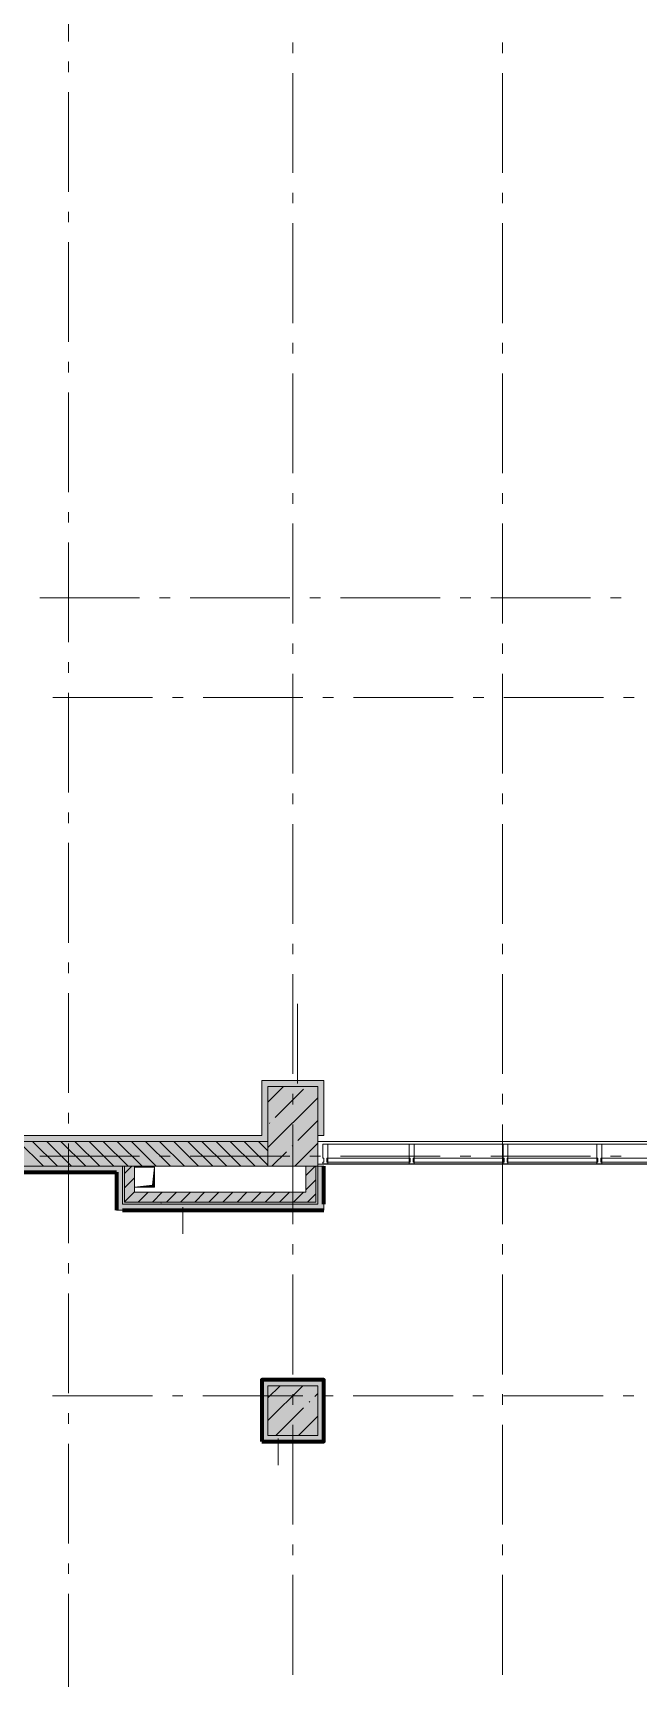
# Model space of a CAD drawing. Header units: millimetres. Extents: x -537608 to 253996, y -217170 to 186033.
# Drawn here: x -299567 to -293503, y 10368 to 26862 of the extents above; entities that cross this region are included whole.
import ezdxf

# ---------------------------------------------------------------- set-up
doc = ezdxf.new("R2010")
doc.units = ezdxf.units.MM
doc.layers.add('16) Лак 1.6м', color=160, linetype='Continuous', lineweight=90)
doc.layers.add('PDF _Геометрия', color=7, linetype='Continuous')
doc.layers.add('PDF _Сплошная заливка', color=7, linetype='Continuous', true_color=0xffffff)

msp = doc.modelspace()

# ---------------------------------------------------------------- hatches: boundary and pattern name
at = {"layer": 'PDF _Сплошная заливка', "true_color": 0xff7d7d, "transparency": 33554559}
for points in [[(-297271.3573, 15809.0001), (-297211.3588, 15809.0001), (-297211.3588, 16359.0003), (-297271.3573, 16359.0003), (-297271.3573, 15917.7888)], [(-296711.3566, 15809.0001), (-296651.3581, 15809.0001), (-296651.3581, 16359.0003), (-296711.3566, 16359.0003), (-296711.3566, 15917.7888)], [(-297211.3588, 15748.9994), (-297211.3588, 15809.0001), (-302661.3562, 15809.0001), (-302661.3562, 15748.9994), (-297956.914, 15748.9994)]]:
    msp.add_hatch(color=11, dxfattribs=at).paths.add_polyline_path(points)
at = {"layer": 'PDF _Сплошная заливка', "transparency": 33554559}
for points in [[(-297118.9367, 15499.0005), (-296711.3566, 15499.0005), (-296711.3566, 16298.9996), (-297211.3588, 16298.9996), (-297211.3588, 15499.0005)], [(-296831.358, 15139.3473), (-296831.358, 15239.3477), (-298649.6227, 15239.3477), (-298649.6227, 15139.3473), (-297118.9367, 15139.3473)], [(-296731.3575, 15119.3463), (-296731.3575, 15139.3473), (-298669.6237, 15139.3473), (-298669.6237, 15119.3463), (-296831.358, 15119.3463)], [(-297211.3588, 12798.9997), (-296711.3566, 12798.9997), (-296711.3566, 13298.9997), (-297211.3588, 13298.9997), (-297211.3588, 13069.8542)]]:
    msp.add_hatch(color=256, dxfattribs=at).paths.add_polyline_path(points)
h = msp.add_hatch(color=256, dxfattribs=at)
h.paths.add_polyline_path([(-297211.3588, 15499.0005), (-297211.3588, 15748.9994), (-302661.3562, 15748.9994), (-302661.3562, 15499.0005), (-297956.914, 15499.0005)], flags=0)
h.paths.add_polyline_path([(-303161.3583, 15499.0005), (-303161.3583, 15748.9994), (-308661.3603, 15748.9994), (-308661.3603, 15499.0005), (-304660.7404, 15499.0005)], flags=0)
h.paths.add_polyline_path([(-309688.6081, 15499.0005), (-309161.3582, 15499.0005), (-309161.3582, 15748.9994), (-314911.3612, 15748.9994), (-314911.3612, 15499.0005), (-310003.4346, 15499.0005)], flags=0)
at = {"layer": 'PDF _Сплошная заливка', "true_color": 0x6a8dc8, "transparency": 33554559}
for points in [[(-298669.6237, 15438.9998), (-298669.6237, 15499.0005), (-301535.2965, 15499.0005), (-301535.2965, 15438.9998), (-298729.6223, 15438.9998)], [(-296651.3581, 15059.3478), (-296651.3581, 15119.3463), (-298669.6237, 15119.3463), (-298669.6237, 15059.3478), (-297118.9367, 15059.3478)], [(-296711.3566, 12798.9997), (-296651.3581, 12798.9997), (-296651.3581, 13358.9982), (-296711.3566, 13358.9982), (-296711.3566, 13069.8542)], [(-296711.3566, 12738.999), (-296651.3581, 12738.999), (-296651.3581, 12798.9997), (-297211.3588, 12798.9997), (-297211.3588, 12738.999)]]:
    msp.add_hatch(color=153, dxfattribs=at).paths.add_polyline_path(points)

# ---------------------------------------------------------------- linework, layer by layer
at = {"layer": '16) Лак 1.6м'}
for p, q in [((-301475.2979, 15438.9998), (-298729.6223, 15438.9998)), ((-298729.6223, 15438.9998), (-298729.6223, 15059.3478)), ((-296651.3581, 15119.3463), (-296651.3581, 15499.0005)), ((-298669.6237, 15059.3478), (-296651.3581, 15059.3478))]:
    msp.add_line(p, q, dxfattribs=at)
msp.add_lwpolyline([(-297271.3573, 12738.999), (-296651.3581, 12738.999), (-296651.3581, 13358.9982), (-297271.3573, 13358.9982)], close=True, dxfattribs=at)
at = {"layer": 'PDF _Геометрия', "color": 253, "lineweight": 9, "true_color": 0xaaaaaa}
for p, q in [((-299211.3587, 27775.6849), (-299211.3587, 26775.6849)), ((-296961.3577, 26765.5919), (-296961.3577, 26659.7612)), ((-294861.3574, 26765.5919), (-294861.3574, 26659.7612)), ((-299211.3587, 26575.684), (-299211.3587, 26469.8491)), ((-296961.3577, 26459.7604), (-296961.3577, 25459.7604)), ((-294861.3574, 26459.7604), (-294861.3574, 25459.7604)), ((-299211.3587, 26269.8525), (-299211.3587, 25269.8483)), ((-296961.3577, 25259.7595), (-296961.3577, 25153.9246)), ((-294861.3574, 25259.7595), (-294861.3574, 25153.9246)), ((-299211.3587, 25069.8518), (-299211.3587, 24964.0168)), ((-296961.3577, 24953.9237), (-296961.3577, 23953.9238)), ((-294861.3574, 24953.9237), (-294861.3574, 23953.9238)), ((-299211.3587, 24764.016), (-299211.3587, 23764.016)), ((-296961.3577, 23753.9273), (-296961.3577, 23648.0923)), ((-294861.3574, 23753.9273), (-294861.3574, 23648.0923)), ((-299211.3587, 23564.0151), (-299211.3587, 23458.1845)), ((-296961.3577, 23448.0915), (-296961.3577, 22448.0915)), ((-294861.3574, 23448.0915), (-294861.3574, 22448.0915)), ((-299211.3587, 23258.1836), (-299211.3587, 22258.1836)), ((-296961.3577, 22248.0928), (-296961.3577, 22142.2578)), ((-294861.3574, 22248.0928), (-294861.3574, 22142.2578)), ((-299211.3587, 22058.1829), (-299211.3587, 21952.35)), ((-296961.3577, 21942.2591), (-296961.3577, 20942.2591)), ((-294861.3574, 21942.2591), (-294861.3574, 20942.2591)), ((-299211.3587, 21752.3492), (-299211.3587, 20752.3492)), ((-299497.2925, 21199.3477), (-298497.2926, 21199.3477)), ((-298297.2918, 21199.3477), (-298191.4568, 21199.3477)), ((-297991.4603, 21199.3477), (-296991.4603, 21199.3477)), ((-296791.4594, 21199.3477), (-296685.6245, 21199.3477)), ((-296485.6236, 21199.3477), (-295485.6237, 21199.3477)), ((-295285.6229, 21199.3477), (-295179.7922, 21199.3477)), ((-294979.7914, 21199.3477), (-293979.7914, 21199.3477)), ((-293779.7905, 21199.3477), (-293673.9556, 21199.3477)), ((-296961.3577, 20742.2583), (-296961.3577, 20636.4256)), ((-294861.3574, 20742.2583), (-294861.3574, 20636.4256)), ((-299211.3587, 20552.3483), (-299211.3587, 20446.5156)), ((-296961.3577, 20436.4247), (-296961.3577, 19436.4247)), ((-294861.3574, 20436.4247), (-294861.3574, 19436.4247)), ((-299366.9613, 20199.3478), (-298366.9614, 20199.3478)), ((-299211.3587, 20246.5147), (-299211.3587, 19246.5147)), ((-298166.9605, 20199.3478), (-298061.1256, 20199.3478)), ((-297861.1247, 20199.3478), (-296861.1247, 20199.3478)), ((-296661.1239, 20199.3478), (-296555.2933, 20199.3478)), ((-296355.2924, 20199.3478), (-295355.2924, 20199.3478)), ((-295155.2916, 20199.3478), (-295049.4566, 20199.3478)), ((-294849.4601, 20199.3478), (-293849.4602, 20199.3478)), ((-293649.4593, 20199.3478), (-293543.6244, 20199.3478)), ((-296961.3577, 19236.4238), (-296961.3577, 19130.5911)), ((-294861.3574, 19236.4238), (-294861.3574, 19130.5911)), ((-299211.3587, 19046.5161), (-299211.3587, 18940.6811)), ((-296961.3577, 18930.5902), (-296961.3577, 17930.5902)), ((-294861.3574, 18930.5902), (-294861.3574, 17930.5902)), ((-299211.3587, 18740.6824), (-299211.3587, 17740.6825)), ((-296961.3577, 17730.5916), (-296961.3577, 17624.7567)), ((-294861.3574, 17730.5916), (-294861.3574, 17624.7567)), ((-299211.3587, 17540.6816), (-299211.3587, 17434.8488)), ((-296961.3577, 17424.7579), (-296961.3577, 16424.758)), ((-294861.3574, 17424.7579), (-294861.3574, 16424.758)), ((-299211.3587, 17234.848), (-299211.3587, 16234.848)), ((-296961.3577, 16224.7571), (-296961.3577, 16118.9243)), ((-294861.3574, 16224.7571), (-294861.3574, 16118.9243)), ((-299211.3587, 16034.8472), (-299211.3587, 15929.0144)), ((-296961.3577, 15918.9235), (-296961.3577, 14918.9235)), ((-294861.3574, 15918.9235), (-294861.3574, 14918.9235)), ((-299211.3587, 15729.0157), (-299211.3587, 14729.0135)), ((-298497.2926, 15599.3475), (-299497.2925, 15599.3475)), ((-298191.4568, 15599.3475), (-298297.2918, 15599.3475)), ((-296991.4603, 15599.3475), (-297991.4603, 15599.3475)), ((-296685.6245, 15599.3475), (-296791.4594, 15599.3475)), ((-295485.6237, 15599.3475), (-296485.6236, 15599.3475)), ((-295179.7922, 15599.3475), (-295285.6229, 15599.3475)), ((-293979.7914, 15599.3475), (-294979.7914, 15599.3475)), ((-293673.9556, 15599.3475), (-293779.7905, 15599.3475)), ((-298349.6215, 15489.3466), (-298549.6223, 15489.3466)), ((-298549.6223, 15489.3466), (-298549.6223, 15289.3479)), ((-298369.6224, 15309.3467), (-298349.6215, 15489.3466)), ((-298349.6215, 15289.3479), (-298349.6215, 15489.3466)), ((-298549.6223, 15289.3479), (-298369.6224, 15309.3467)), ((-298549.6223, 15289.3479), (-298349.6215, 15289.3479)), ((-296961.3577, 14718.9226), (-296961.3577, 14613.0899)), ((-294861.3574, 14718.9226), (-294861.3574, 14613.0899)), ((-299211.3587, 14529.0148), (-299211.3587, 14423.1799)), ((-296961.3577, 14413.089), (-296961.3577, 13413.089)), ((-294861.3574, 14413.089), (-294861.3574, 13413.089)), ((-299211.3587, 14223.1812), (-299211.3587, 13223.1812)), ((-298368.955, 13199.3459), (-299368.955, 13199.3459)), ((-298063.1192, 13199.3459), (-298168.9541, 13199.3459)), ((-296863.1184, 13199.3459), (-297863.1184, 13199.3459)), ((-296961.3577, 13213.0903), (-296961.3577, 13107.2554)), ((-296557.2869, 13199.3459), (-296663.1218, 13199.3459)), ((-295357.2861, 13199.3459), (-296357.286, 13199.3459)), ((-295051.4546, 13199.3459), (-295157.2852, 13199.3459)), ((-294861.3574, 13213.0903), (-294861.3574, 13107.2554)), ((-293851.4538, 13199.3459), (-294851.4538, 13199.3459)), ((-293545.618, 13199.3459), (-293651.4529, 13199.3459)), ((-299211.3587, 13023.1804), (-299211.3587, 12917.3476)), ((-296961.3577, 12907.2567), (-296961.3577, 11907.2568)), ((-294861.3574, 12907.2567), (-294861.3574, 11907.2568)), ((-299211.3587, 12717.3467), (-299211.3587, 11717.3468)), ((-296961.3577, 11707.2559), (-296961.3577, 11601.4231)), ((-294861.3574, 11707.2559), (-294861.3574, 11601.4231)), ((-299211.3587, 11517.3459), (-299211.3587, 11411.5131)), ((-296961.3577, 11401.4222), (-296961.3577, 10401.4223)), ((-294861.3574, 11401.4222), (-294861.3574, 10401.4223)), ((-299211.3587, 11211.5145), (-299211.3587, 10211.5123))]:
    msp.add_line(p, q, dxfattribs=at)
at = {"layer": 'PDF _Геометрия', "lineweight": 9}
for p, q in [((-296917.0843, 16328.9989), (-296917.0843, 17129.0001)), ((-297211.3588, 16359.0003), (-297271.3573, 16359.0003)), ((-297271.3573, 16359.0003), (-297271.3573, 15809.0001)), ((-296711.3566, 16359.0003), (-297211.3588, 16359.0003)), ((-296651.3581, 16359.0003), (-296711.3566, 16359.0003)), ((-296651.3581, 15809.0001), (-296651.3581, 16359.0003)), ((-297211.3588, 16143.0934), (-297055.4504, 16298.9996)), ((-297211.3588, 16298.9996), (-297211.3588, 15748.9994)), ((-296711.3566, 16298.9996), (-297211.3588, 16298.9996)), ((-297211.3588, 15809.0001), (-297211.3588, 16298.9996)), ((-297211.3588, 16298.9996), (-296711.3566, 16298.9996)), ((-297211.3588, 15686.8953), (-296711.3566, 16186.8952)), ((-297139.6568, 15986.6941), (-296854.5324, 16271.8164)), ((-296711.3566, 15499.0005), (-296711.3566, 16298.9996)), ((-296711.3566, 16298.9996), (-296711.3566, 15809.0001)), ((-297196.6799, 15929.6688), (-297191.9391, 15934.4118)), ((-296911.5599, 15758.5951), (-296711.3566, 15958.7983)), ((-297211.3588, 15748.9994), (-302661.3562, 15748.9994)), ((-302661.3562, 15748.9994), (-297211.3588, 15748.9994)), ((-297271.3573, 15809.0001), (-302601.3577, 15809.0001)), ((-299461.8636, 15499.0005), (-299711.8646, 15748.9994)), ((-299320.4446, 15499.0005), (-299570.4414, 15748.9994)), ((-299179.0213, 15499.0005), (-299429.0224, 15748.9994)), ((-299037.598, 15499.0005), (-299287.5991, 15748.9994)), ((-298896.1791, 15499.0005), (-299146.1802, 15748.9994)), ((-298754.7558, 15499.0005), (-299004.7569, 15748.9994)), ((-298613.3368, 15499.0005), (-298863.3379, 15748.9994)), ((-298471.9135, 15499.0005), (-298721.9147, 15748.9994)), ((-298330.4946, 15499.0005), (-298580.4914, 15748.9994)), ((-298189.0713, 15499.0005), (-298439.0724, 15748.9994)), ((-298047.6524, 15499.0005), (-298297.6492, 15748.9994)), ((-297906.2291, 15499.0005), (-298156.2302, 15748.9994)), ((-297764.8058, 15499.0005), (-298014.8069, 15748.9994)), ((-297623.3869, 15499.0005), (-297873.388, 15748.9994)), ((-297481.9636, 15499.0005), (-297731.9647, 15748.9994)), ((-297340.5446, 15499.0005), (-297590.5414, 15748.9994)), ((-297211.3588, 15511.2336), (-297449.1225, 15748.9994)), ((-297211.3588, 15652.6547), (-297307.6992, 15748.9994)), ((-297211.3588, 15748.9994), (-297211.3588, 15809.0001)), ((-297211.3588, 15748.9994), (-297211.3588, 15499.0005)), ((-297211.3588, 15499.0005), (-297211.3588, 15748.9994)), ((-296968.583, 15701.5719), (-296963.8422, 15706.3128)), ((-296943.0576, 15499.0005), (-296711.3566, 15730.6992)), ((-296711.3566, 15809.0001), (-296651.3581, 15809.0001)), ((-296611.3562, 15721.0002), (-296661.3564, 15721.0002)), ((-296661.3564, 15721.0002), (-296661.3564, 15581)), ((-295796.3553, 15721.0002), (-296611.3562, 15721.0002)), ((-296611.3562, 15581), (-296611.3562, 15721.0002)), ((-295746.3551, 15721.0002), (-295796.3553, 15721.0002)), ((-295796.3553, 15721.0002), (-295796.3553, 15581)), ((-294856.3582, 15721.0002), (-295746.3551, 15721.0002)), ((-295746.3551, 15581), (-295746.3551, 15721.0002)), ((-294806.358, 15721.0002), (-294856.3582, 15721.0002)), ((-294856.3582, 15721.0002), (-294856.3582, 15581)), ((-293916.3567, 15721.0002), (-294806.358, 15721.0002)), ((-294806.358, 15581), (-294806.358, 15721.0002)), ((-293866.3565, 15721.0002), (-293916.3567, 15721.0002)), ((-293916.3567, 15721.0002), (-293916.3567, 15581)), ((-292976.3553, 15721.0002), (-293866.3565, 15721.0002)), ((-293866.3565, 15581), (-293866.3565, 15721.0002)), ((-297171.1545, 15499.0005), (-297025.6062, 15644.5467)), ((-296661.3564, 15581), (-296651.3581, 15581)), ((-296651.3581, 15541.0003), (-296661.3564, 15541.0003)), ((-296661.3564, 15541.0003), (-296661.3564, 15524.0006)), ((-296661.3564, 15524.0006), (-296611.3562, 15524.0006)), ((-296651.3581, 15581), (-296651.3581, 15541.0003)), ((-296621.3545, 15541.0003), (-296621.3545, 15581)), ((-296621.3545, 15581), (-296611.3562, 15581)), ((-296611.3562, 15541.0003), (-296621.3545, 15541.0003)), ((-296611.3562, 15541.0003), (-296611.3562, 15581)), ((-296611.3562, 15581), (-295796.3553, 15581)), ((-295796.3553, 15541.0003), (-296611.3562, 15541.0003)), ((-296611.3562, 15524.0006), (-296611.3562, 15541.0003)), ((-295796.3553, 15524.0006), (-296611.3562, 15524.0006)), ((-295796.3553, 15581), (-295786.357, 15581)), ((-295796.3553, 15581), (-295796.3553, 15541.0003)), ((-295786.357, 15541.0003), (-295796.3553, 15541.0003)), ((-295796.3553, 15541.0003), (-295796.3553, 15524.0006)), ((-295796.3553, 15524.0006), (-295746.3551, 15524.0006)), ((-295786.357, 15581), (-295786.357, 15541.0003)), ((-295756.3577, 15541.0003), (-295756.3577, 15581)), ((-295756.3577, 15581), (-295746.3551, 15581)), ((-295746.3551, 15541.0003), (-295756.3577, 15541.0003)), ((-295746.3551, 15541.0003), (-295746.3551, 15581)), ((-295746.3551, 15581), (-294856.3582, 15581)), ((-294856.3582, 15541.0003), (-295746.3551, 15541.0003)), ((-295746.3551, 15524.0006), (-295746.3551, 15541.0003)), ((-294856.3582, 15524.0006), (-295746.3551, 15524.0006)), ((-294856.3582, 15581), (-294856.3582, 15541.0003)), ((-294856.3582, 15581), (-294846.3555, 15581)), ((-294846.3555, 15541.0003), (-294856.3582, 15541.0003)), ((-294856.3582, 15541.0003), (-294856.3582, 15524.0006)), ((-294856.3582, 15524.0006), (-294806.358, 15524.0006)), ((-294846.3555, 15581), (-294846.3555, 15541.0003)), ((-294816.3563, 15541.0003), (-294816.3563, 15581)), ((-294816.3563, 15581), (-294806.358, 15581)), ((-294806.358, 15541.0003), (-294816.3563, 15541.0003)), ((-294806.358, 15541.0003), (-294806.358, 15581)), ((-294806.358, 15581), (-293916.3567, 15581)), ((-293916.3567, 15541.0003), (-294806.358, 15541.0003)), ((-294806.358, 15524.0006), (-294806.358, 15541.0003)), ((-293916.3567, 15524.0006), (-294806.358, 15524.0006)), ((-293916.3567, 15581), (-293906.3541, 15581)), ((-293916.3567, 15581), (-293916.3567, 15541.0003)), ((-293906.3541, 15541.0003), (-293916.3567, 15541.0003)), ((-293916.3567, 15541.0003), (-293916.3567, 15524.0006)), ((-293916.3567, 15524.0006), (-293866.3565, 15524.0006)), ((-293906.3541, 15581), (-293906.3541, 15541.0003)), ((-293876.3548, 15541.0003), (-293876.3548, 15581)), ((-293876.3548, 15581), (-293866.3565, 15581)), ((-293866.3565, 15541.0003), (-293876.3548, 15541.0003)), ((-293866.3565, 15541.0003), (-293866.3565, 15581)), ((-293866.3565, 15581), (-292976.3553, 15581)), ((-292976.3553, 15541.0003), (-293866.3565, 15541.0003)), ((-293866.3565, 15524.0006), (-293866.3565, 15541.0003)), ((-292976.3553, 15524.0006), (-293866.3565, 15524.0006)), ((-301535.2965, 15499.0005), (-298669.6237, 15499.0005)), ((-298669.6237, 15499.0005), (-301535.2965, 15499.0005)), ((-298669.6237, 15499.0005), (-298669.6237, 15239.3477)), ((-298649.6227, 15499.0005), (-298669.6237, 15499.0005)), ((-298669.6237, 15499.0005), (-298669.6237, 15438.9998)), ((-298669.6237, 15438.9998), (-298669.6237, 15119.3463)), ((-298649.6227, 15425.6256), (-298576.2457, 15499.0005)), ((-298549.6223, 15499.0005), (-298649.6227, 15499.0005)), ((-298649.6227, 15499.0005), (-298649.6227, 15239.3477)), ((-298649.6227, 15284.2024), (-298549.6223, 15384.2028)), ((-298549.6223, 15239.3477), (-298549.6223, 15499.0005)), ((-298549.6223, 15499.0005), (-297211.3588, 15499.0005)), ((-297211.3588, 15499.0005), (-296711.3566, 15499.0005)), ((-296831.358, 15405.4115), (-296737.7691, 15499.0005)), ((-296731.3575, 15499.0005), (-296831.358, 15499.0005)), ((-296831.358, 15499.0005), (-296831.358, 15239.3477)), ((-296831.358, 15263.9904), (-296731.3575, 15363.9908)), ((-296731.3575, 15139.3473), (-296731.3575, 15499.0005)), ((-296711.3566, 15499.0005), (-296731.3575, 15499.0005)), ((-296711.3566, 15119.3463), (-296711.3566, 15499.0005)), ((-296651.3581, 15499.0005), (-296711.3566, 15499.0005)), ((-296711.3566, 15499.0005), (-296711.3566, 15119.3463)), ((-298669.6237, 15239.3477), (-298669.6237, 15139.3473)), ((-298649.6227, 15142.7813), (-298553.0584, 15239.3477)), ((-298649.6227, 15239.3477), (-298649.6227, 15139.3473)), ((-298553.0584, 15239.3477), (-298549.6223, 15242.7817)), ((-296831.358, 15239.3477), (-298549.6223, 15239.3477)), ((-298511.6356, 15139.3473), (-298411.6351, 15239.3477)), ((-298370.2123, 15139.3473), (-298270.2119, 15239.3477)), ((-298228.7934, 15139.3473), (-298128.7929, 15239.3477)), ((-298087.3701, 15139.3473), (-297987.3696, 15239.3477)), ((-297945.9511, 15139.3473), (-297845.9507, 15239.3477)), ((-297804.5279, 15139.3473), (-297704.5274, 15239.3477)), ((-297663.1089, 15139.3473), (-297563.1084, 15239.3477)), ((-297521.6856, 15139.3473), (-297421.6852, 15239.3477)), ((-297380.2624, 15139.3473), (-297280.2662, 15239.3477)), ((-297238.8434, 15139.3473), (-297138.8429, 15239.3477)), ((-297097.4201, 15139.3473), (-296997.4197, 15239.3477)), ((-296956.0012, 15139.3473), (-296856.0007, 15239.3477)), ((-296814.5779, 15139.3473), (-296731.3575, 15222.5697)), ((-298729.6223, 15059.3478), (-298669.6237, 15059.3478)), ((-298669.6237, 15139.3473), (-298669.6237, 15119.3463)), ((-298669.6237, 15119.3463), (-296831.358, 15119.3463)), ((-298669.6237, 15119.3463), (-296831.358, 15119.3463)), ((-298649.6227, 15139.3473), (-296831.358, 15139.3473)), ((-298065.2506, 15089.3471), (-298065.2506, 14823.1967)), ((-296831.358, 15139.3473), (-296731.3575, 15139.3473)), ((-296831.358, 15119.3463), (-296731.3575, 15119.3463)), ((-296731.3575, 15119.3463), (-296711.3566, 15119.3463)), ((-296711.3566, 15119.3463), (-296731.3575, 15119.3463)), ((-296651.3581, 15059.3478), (-296651.3581, 15119.3463)), ((-297211.3588, 13358.9982), (-297271.3573, 13358.9982)), ((-297271.3573, 13358.9982), (-297271.3573, 12738.999)), ((-296711.3566, 13358.9982), (-297211.3588, 13358.9982)), ((-297211.3588, 12949.713), (-296862.0721, 13298.9997)), ((-297211.3588, 13177.812), (-297090.169, 13298.9997)), ((-296711.3566, 13298.9997), (-297211.3588, 13298.9997)), ((-297211.3588, 13298.9997), (-297211.3588, 12798.9997)), ((-296740.4861, 13192.4866), (-296711.3566, 13221.6139)), ((-296651.3581, 13358.9982), (-296711.3566, 13358.9982)), ((-296711.3566, 12798.9997), (-296711.3566, 13298.9997)), ((-296651.3581, 12798.9997), (-296651.3581, 13358.9982)), ((-297133.973, 12798.9997), (-296854.5324, 13078.4381)), ((-296797.5093, 13135.4613), (-296792.7685, 13140.2042)), ((-296905.876, 12798.9997), (-296711.3566, 12993.517)), ((-297271.3573, 12738.999), (-297211.3588, 12738.999)), ((-297211.3588, 12798.9997), (-296711.3566, 12798.9997)), ((-297211.3588, 12738.999), (-296651.3581, 12738.999)), ((-297108.4518, 12768.9983), (-297108.4518, 12502.8479)), ((-296651.3581, 12738.999), (-296651.3581, 12798.9997))]:
    msp.add_line(p, q, dxfattribs=at)
at = {"layer": 'PDF _Геометрия', "color": 9, "lineweight": 9, "true_color": 0xc0c0c0}
for p, q in [((-292071.3545, 15748.9994), (-296711.3566, 15748.9994)), ((-292011.3559, 15519.3481), (-296711.3566, 15519.3481))]:
    msp.add_line(p, q, dxfattribs=at)
at = {"layer": 'PDF _Геометрия', "color": 8, "lineweight": 9, "true_color": 0x787878}
for p, q in [((-298652.1589, 15214.3045), (-298649.6227, 15214.3045)), ((-298281.7948, 15129.631), (-298285.1491, 15135.4397))]:
    msp.add_line(p, q, dxfattribs=at)
at = {"layer": 'PDF _Сплошная заливка', "color": 11, "lineweight": 35, "true_color": 0xff7d7d, "transparency": 33554559}
msp.add_solid([(-296711.3566, 16298.9996), (-296711.3566, 16359.0003), (-297211.3588, 16298.9996), (-297211.3588, 16359.0003)], dxfattribs=at)
at = {"layer": 'PDF _Сплошная заливка', "color": 153, "lineweight": 35, "true_color": 0x6a8dc8, "transparency": 33554559}
for points in [[(-298669.6237, 15059.3478), (-298669.6237, 15438.9998), (-298729.6223, 15059.3478), (-298729.6223, 15438.9998)], [(-296651.3581, 15119.3463), (-296651.3581, 15499.0005), (-296711.3566, 15119.3463), (-296711.3566, 15499.0005)], [(-297211.3588, 12738.999), (-297211.3588, 13358.9982), (-297271.3573, 12738.999), (-297271.3573, 13358.9982)], [(-296711.3566, 13298.9997), (-296711.3566, 13358.9982), (-297211.3588, 13298.9997), (-297211.3588, 13358.9982)]]:
    msp.add_solid(points, dxfattribs=at)
at = {"layer": 'PDF _Сплошная заливка', "lineweight": 35, "transparency": 33554559}
for points in [[(-298649.6227, 15139.3473), (-298649.6227, 15499.0005), (-298669.6237, 15139.3473), (-298669.6237, 15499.0005)], [(-298549.6223, 15239.3477), (-298549.6223, 15499.0005), (-298649.6227, 15239.3477), (-298649.6227, 15499.0005)], [(-296731.3575, 15139.3473), (-296731.3575, 15499.0005), (-296831.358, 15139.3473), (-296831.358, 15499.0005)], [(-296711.3566, 15119.3463), (-296711.3566, 15499.0005), (-296731.3575, 15119.3463), (-296731.3575, 15499.0005)]]:
    msp.add_solid(points, dxfattribs=at)
at = {"layer": 'PDF _Сплошная заливка', "color": 254, "lineweight": 35, "true_color": 0xe2e2e2, "transparency": 33554559}
msp.add_solid([(-298349.6215, 15289.3479), (-298349.6215, 15489.3466), (-298549.6223, 15289.3479), (-298369.6224, 15309.3467)], dxfattribs=at)

doc.saveas('drawing.dxf')
